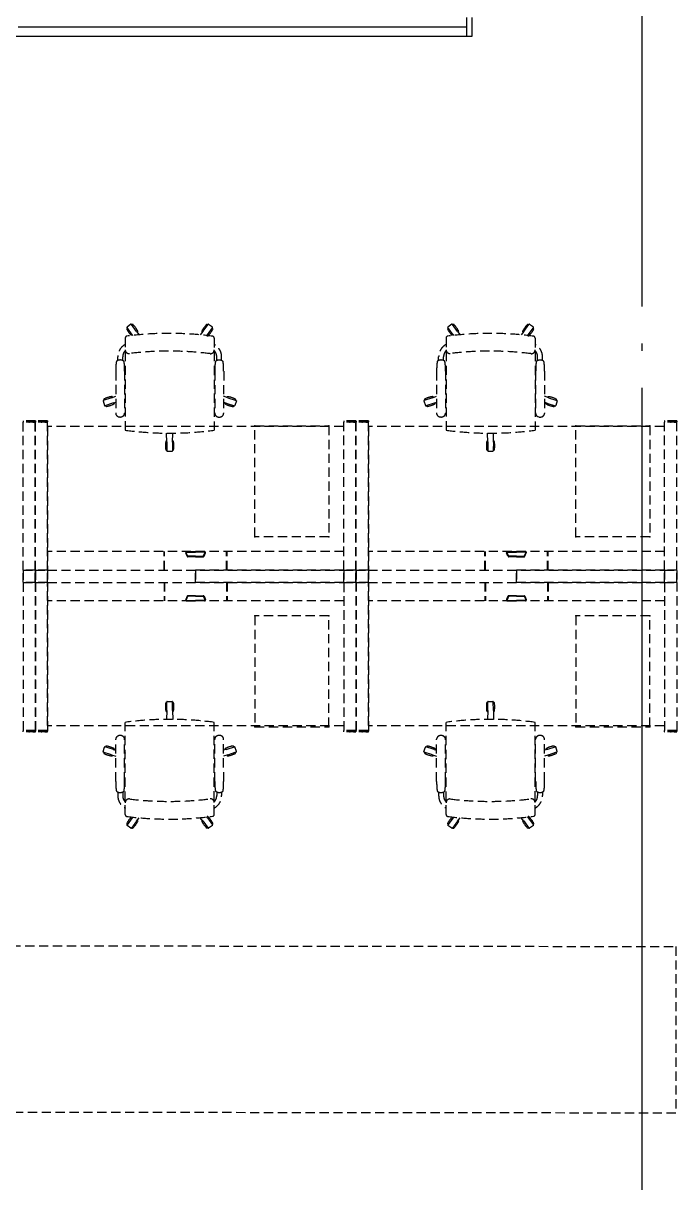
# Model space of a CAD drawing. Header units: millimetres. Extents: x -168200 to 672800, y -7409 to 118800.
# Drawn here: x 277359 to 280889, y 58607 to 64870 of the extents above; entities that cross this region are included whole.
import ezdxf

# ---------------------------------------------------------------- set-up
doc = ezdxf.new("R2010")
doc.units = ezdxf.units.MM
doc.header["$LTSCALE"] = 200
doc.linetypes.add('CEN-GAUN', pattern=[32.2, 30, -1, 0.2, -1])
doc.linetypes.add('HIDDEN', pattern=[0.375, 0.25, -0.125])
for name, color, linetype in [('1 BA', 9, 'Continuous'), ('1 CEN', 15, 'CEN-GAUN'), ('1 FUR', 8, 'HIDDEN')]:
    doc.layers.add(name, color=color, linetype=linetype)

msp = doc.modelspace()

# ---------------------------------------------------------------- linework, layer by layer
at = {"layer": '1 BA'}
for p, q in [((279755, 64800), (279755, 64900)), ((279785, 64800), (279785, 64900)), ((277331.9, 64850), (279755, 64850)), ((277301.9, 64800), (279785, 64800))]:
    msp.add_line(p, q, dxfattribs=at)
at = {"layer": '1 CEN'}
msp.add_line((280700, 95100), (280700, 32900), dxfattribs=at)
at = {"layer": '1 FUR'}
for p, q in [((277947.9, 63187.4), (277920, 63225.9)), ((277921.7, 63223.4), (277920.2, 63222.3)), ((277941.5, 63243.9), (277920.4, 63228.6)), ((277972.1, 63205), (277944.3, 63243.5)), ((277946, 63241), (277947.5, 63242.1)), ((277971.7, 63205.6), (277985.8, 63187.3)), ((277975.5, 63200.6), (277976.2, 63201.2)), ((278330.3, 63205.3), (278315.9, 63186.8)), ((278325.8, 63200.8), (278326.5, 63200.3)), ((278329.9, 63204.7), (278357.8, 63243.1)), ((278354.1, 63187), (278382.1, 63225.4)), ((278356, 63240.7), (278354.5, 63241.7)), ((278381.6, 63228.2), (278360.6, 63243.5)), ((278380.3, 63223), (278381.8, 63221.9)), ((279680.9, 63187.4), (279653, 63225.9)), ((279654.7, 63223.4), (279653.2, 63222.3)), ((279674.5, 63243.9), (279653.4, 63228.6)), ((279705.1, 63205), (279677.3, 63243.5)), ((279679, 63241), (279680.5, 63242.1)), ((279704.7, 63205.6), (279718.8, 63187.3)), ((279708.5, 63200.6), (279709.2, 63201.2)), ((280063.3, 63205.3), (280048.9, 63186.8)), ((280058.8, 63200.8), (280059.5, 63200.3)), ((280062.9, 63204.7), (280090.8, 63243.1)), ((280087.1, 63187), (280115.1, 63225.4)), ((280089, 63240.6), (280087.5, 63241.7)), ((280114.6, 63228.2), (280093.6, 63243.5)), ((280113.3, 63223), (280114.8, 63221.9)), ((277910.6, 63170.1), (277910.2, 62672)), ((277947.4, 63188), (277950.3, 63183.7)), ((278351, 63182.5), (278351.7, 63182)), ((278354.5, 63187.7), (278351.4, 63183.1)), ((278391, 63169.4), (278390.6, 62672)), ((279643.6, 63170.1), (279643.2, 62672)), ((279680.4, 63188), (279683.3, 63183.7)), ((280084, 63182.5), (280084.7, 63181.9)), ((280087.5, 63187.7), (280084.4, 63183.1)), ((280124, 63169.4), (280123.6, 62672)), ((277870.2, 63048.5), (277870.2, 63068)), ((277896.8, 63048.3), (277896.8, 63067.9)), ((278404.6, 63047.9), (278404.6, 63067.5)), ((278431.2, 63048.1), (278431.2, 63067.5)), ((279603.2, 63048.5), (279603.2, 63067.9)), ((279629.8, 63048.3), (279629.8, 63067.9)), ((280137.6, 63047.9), (280137.6, 63067.5)), ((280164.2, 63048.1), (280164.2, 63067.5)), ((277859.2, 62991.1), (277859, 62763.1)), ((277907.2, 62991.1), (277907, 62763.1)), ((278394.1, 62990.7), (278393.9, 62762.7)), ((278442.1, 62990.7), (278441.9, 62762.7)), ((279592.2, 62991.1), (279592, 62763.1)), ((279640.2, 62991.1), (279640, 62763.1)), ((280127.1, 62990.7), (280126.9, 62762.7)), ((280175.1, 62990.7), (280174.9, 62762.7)), ((277790.5, 62830.1), (277798.5, 62805.4)), ((277837, 62847.3), (277791.8, 62832.6)), ((277794.7, 62833.6), (277794.3, 62834.9)), ((277846.2, 62818.8), (277801.1, 62804.1)), ((277836.3, 62847), (277859.1, 62855.2)), ((277842.2, 62849.1), (277841.9, 62850)), ((277845.5, 62818.5), (277859.1, 62822.4)), ((277851.8, 62819.4), (277851.6, 62820.3)), ((278455.5, 62818), (278441.9, 62822)), ((278464.7, 62846.5), (278442, 62854.8)), ((278449.2, 62819), (278449.4, 62819.8)), ((278454.7, 62818.3), (278499.9, 62803.6)), ((278458.8, 62848.7), (278459.1, 62849.5)), ((278464, 62846.8), (278509.2, 62832.1)), ((278510.5, 62829.6), (278502.4, 62804.9)), ((278506.3, 62833), (278506.7, 62834.3)), ((279523.5, 62830.1), (279531.5, 62805.4)), ((279570, 62847.3), (279524.8, 62832.6)), ((279527.7, 62833.6), (279527.3, 62834.9)), ((279579.2, 62818.7), (279534.1, 62804.1)), ((279569.3, 62847), (279592.1, 62855.2)), ((279575.2, 62849.1), (279574.9, 62850)), ((279578.5, 62818.5), (279592.1, 62822.4)), ((279584.8, 62819.4), (279584.6, 62820.3)), ((280188.5, 62818), (280174.9, 62822)), ((280197.7, 62846.5), (280175, 62854.8)), ((280182.2, 62819), (280182.4, 62819.8)), ((280187.7, 62818.3), (280232.9, 62803.6)), ((280191.8, 62848.7), (280192.1, 62849.5)), ((280197, 62846.8), (280242.2, 62832.1)), ((280243.5, 62829.6), (280235.4, 62804.9)), ((280239.3, 62833), (280239.7, 62834.3)), ((277803.9, 62805), (277804.4, 62803.8)), ((278497, 62804.5), (278496.6, 62803.2)), ((279536.9, 62805), (279537.4, 62803.7)), ((280230, 62804.5), (280229.6, 62803.2)), ((277359.3, 62722.1), (277359.3, 62716.1)), ((277359.3, 62719.1), (277359.3, 62716.1)), ((277425.3, 62715.6), (277359.3, 62715.6)), ((277359.3, 61915.6), (277359.3, 62715.6)), ((277424.8, 62722.6), (277359.8, 62722.6)), ((277424.8, 62715.6), (277359.8, 62715.6)), ((277411.8, 62722.6), (277424.8, 62722.6)), ((277411.8, 62715.6), (277424.8, 62715.6)), ((277424.4, 62722.5), (277424.4, 62716.5)), ((277424.4, 62719.5), (277424.4, 62716.5)), ((277490.4, 62716), (277424.4, 62716)), ((277424.4, 61916), (277424.4, 62716)), ((277489.9, 62723), (277424.9, 62723)), ((277489.9, 62716), (277424.9, 62716)), ((277425.3, 62722.1), (277425.3, 62716.1)), ((277425.3, 62716.1), (277425.3, 62719.1)), ((277425.3, 61915.6), (277425.3, 62715.6)), ((277476.9, 62723), (277489.9, 62723)), ((277476.9, 62716), (277489.9, 62716)), ((277490.4, 62722.5), (277490.4, 62716.5)), ((277490.4, 62716.5), (277490.4, 62719.5)), ((277490.4, 61916), (277490.4, 62716)), ((277492.4, 62691), (277490.4, 62689)), ((277490.4, 62691), (277490.4, 62691)), ((279088.4, 62691), (277492.4, 62691)), ((278610.4, 62097), (278610.4, 62695)), ((278611.4, 62696), (279009.4, 62696)), ((279010.4, 62695), (279010.4, 62097)), ((279090.4, 62689), (279088.4, 62691)), ((279090.4, 62722.5), (279090.4, 62716.5)), ((279090.4, 62719.5), (279090.4, 62716.5)), ((279156.4, 62716), (279090.4, 62716)), ((279090.4, 61916), (279090.4, 62716)), ((279155.9, 62723), (279090.9, 62723)), ((279155.9, 62716), (279090.9, 62716)), ((279142.9, 62723), (279155.9, 62723)), ((279142.9, 62716), (279155.9, 62716)), ((279156.4, 62722.5), (279156.4, 62716.5)), ((279156.4, 62716.5), (279156.4, 62719.5)), ((279156.4, 61916), (279156.4, 62716)), ((279157.4, 62722.5), (279157.4, 62716.5)), ((279157.4, 62719.5), (279157.4, 62716.5)), ((279223.4, 62716), (279157.4, 62716)), ((279157.4, 61916), (279157.4, 62716)), ((279222.9, 62723), (279157.9, 62723)), ((279222.9, 62716), (279157.9, 62716)), ((279209.9, 62723), (279222.9, 62723)), ((279209.9, 62716), (279222.9, 62716)), ((279223.4, 62722.5), (279223.4, 62716.5)), ((279223.4, 62716.5), (279223.4, 62719.5)), ((279223.4, 61916), (279223.4, 62716)), ((279225.4, 62691), (279223.4, 62689)), ((279223.4, 62691), (279223.4, 62691)), ((280821.4, 62691), (279225.4, 62691)), ((280343.4, 62097), (280343.4, 62695)), ((280344.4, 62696), (280742.4, 62696)), ((280743.4, 62695), (280743.4, 62097)), ((280823.4, 62689), (280821.4, 62691)), ((280823.4, 62722.5), (280823.4, 62716.5)), ((280823.4, 62719.5), (280823.4, 62716.5)), ((280889.4, 62716), (280823.4, 62716)), ((280823.4, 61916), (280823.4, 62716)), ((280888.9, 62723), (280823.9, 62723)), ((280888.9, 62716), (280823.9, 62716)), ((280875.9, 62723), (280888.9, 62723)), ((280875.9, 62716), (280888.9, 62716)), ((280889.4, 62722.5), (280889.4, 62716.5)), ((280889.4, 62716.5), (280889.4, 62719.5)), ((280889.4, 61916), (280889.4, 62716)), ((277490.4, 62689), (277490.4, 61918)), ((278135.5, 62607.5), (278134, 62656)), ((278165.5, 62607.4), (278167, 62656)), ((279090.4, 61918), (279090.4, 62689)), ((279223.4, 62689), (279223.4, 61918)), ((279868.5, 62607.5), (279867, 62656)), ((279898.5, 62607.4), (279900, 62656)), ((280823.4, 61918), (280823.4, 62689)), ((278135.3, 62613.7), (278134.4, 62613.7)), ((278135.5, 62608.2), (278135.4, 62560.7)), ((278165.5, 62608.2), (278165.4, 62560.7)), ((278166.5, 62613.7), (278165.7, 62613.7)), ((279868.3, 62613.7), (279867.4, 62613.7)), ((279868.5, 62608.2), (279868.4, 62560.7)), ((279898.5, 62608.2), (279898.4, 62560.7)), ((279899.5, 62613.7), (279898.7, 62613.7)), ((278135.4, 62563.7), (278133.6, 62563.7)), ((278137.4, 62558.7), (278163.4, 62558.7)), ((278165.4, 62563.7), (278167.3, 62563.7)), ((279868.4, 62563.7), (279866.6, 62563.7)), ((279870.4, 62558.7), (279896.4, 62558.7)), ((279898.4, 62563.7), (279900.3, 62563.7)), ((279009.4, 62096), (278611.4, 62096)), ((280742.4, 62096), (280344.4, 62096)), ((279090.4, 62016), (277490.4, 62016)), ((278119.8, 61916), (278119.8, 62016)), ((278122.8, 61916), (278122.8, 62016)), ((278244.6, 61991.4), (278237.2, 62009.1)), ((278247.4, 61992.6), (278240, 62010.3)), ((278241.8, 62016), (278290.4, 62016)), ((278241.8, 62013), (278290.4, 62013)), ((278338.9, 62016), (278290.4, 62016)), ((278338.9, 62013), (278290.4, 62013)), ((278333.4, 61992.6), (278340.8, 62010.3)), ((278336.1, 61991.4), (278343.5, 62009.1)), ((278458, 61916), (278458, 62016)), ((278461, 61916), (278461, 62016)), ((280823.4, 62016), (279223.4, 62016)), ((279852.8, 61916), (279852.8, 62016)), ((279855.8, 61916), (279855.8, 62016)), ((279977.6, 61991.4), (279970.2, 62009.1)), ((279980.4, 61992.6), (279973, 62010.3)), ((279974.8, 62016), (280023.4, 62016)), ((279974.8, 62013), (280023.4, 62013)), ((280071.9, 62016), (280023.4, 62016)), ((280071.9, 62013), (280023.4, 62013)), ((280066.4, 61992.6), (280073.8, 62010.3)), ((280069.1, 61991.4), (280076.5, 62009.1)), ((280191, 61916), (280191, 62016)), ((280194, 61916), (280194, 62016)), ((278290.4, 61991.4), (278249.3, 61991.4)), ((278290.4, 61988.4), (278249.3, 61988.4)), ((278290.4, 61991.4), (278331.5, 61991.4)), ((278290.4, 61988.4), (278331.5, 61988.4)), ((280023.4, 61991.4), (279982.3, 61991.4)), ((280023.4, 61988.4), (279982.3, 61988.4)), ((280023.4, 61991.4), (280064.5, 61991.4)), ((280023.4, 61988.4), (280064.5, 61988.4)), ((277425.3, 61915.6), (277359.3, 61915.6)), ((277359.3, 61914.6), (277359.3, 61850.6)), ((277359.3, 61850.6), (277359.3, 61914.6)), ((277424.3, 61915.6), (277360.3, 61915.6)), ((277360.3, 61915.6), (277424.3, 61915.6)), ((277490.4, 61916), (277424.4, 61916)), ((277424.4, 61915), (277424.4, 61851)), ((277424.4, 61851), (277424.4, 61915)), ((277425.3, 61850.6), (277425.3, 61914.6)), ((277425.3, 61914.6), (277425.3, 61850.6)), ((277489.4, 61916), (277425.4, 61916)), ((277425.4, 61916), (277489.4, 61916)), ((277490.4, 61918), (277492.4, 61916)), ((277490.4, 61916), (279088.4, 61916)), ((277490.4, 61916), (278290.4, 61916)), ((277490.4, 61850), (277490.4, 61916)), ((277490.4, 61916), (278290.4, 61916)), ((277490.4, 61916), (277490.4, 61850)), ((277490.4, 61851), (277490.4, 61915)), ((277490.4, 61915), (277490.4, 61851)), ((278290.4, 61850), (278290.4, 61916)), ((279090.4, 61916), (278290.4, 61916)), ((278290.4, 61916), (278290.4, 61850)), ((278290.4, 61916), (278290.4, 61850)), ((278290.4, 61850), (278290.4, 61916)), ((279090.4, 61916), (278290.4, 61916)), ((279088.4, 61916), (279090.4, 61918)), ((279156.4, 61916), (279090.4, 61916)), ((279090.4, 61916), (279090.4, 61850)), ((279090.4, 61850), (279090.4, 61916)), ((279090.4, 61915), (279090.4, 61851)), ((279090.4, 61851), (279090.4, 61915)), ((279155.4, 61916), (279091.4, 61916)), ((279091.4, 61916), (279155.4, 61916)), ((279156.4, 61851), (279156.4, 61915)), ((279156.4, 61915), (279156.4, 61851)), ((279223.4, 61916), (279157.4, 61916)), ((279157.4, 61915), (279157.4, 61851)), ((279157.4, 61851), (279157.4, 61915)), ((279222.4, 61916), (279158.4, 61916)), ((279158.4, 61916), (279222.4, 61916)), ((279223.4, 61918), (279225.4, 61916)), ((279223.4, 61916), (280821.4, 61916)), ((279223.4, 61916), (280023.4, 61916)), ((279223.4, 61850), (279223.4, 61916)), ((279223.4, 61916), (280023.4, 61916)), ((279223.4, 61916), (279223.4, 61850)), ((279223.4, 61851), (279223.4, 61915)), ((279223.4, 61915), (279223.4, 61851)), ((280023.4, 61850), (280023.4, 61916)), ((280823.4, 61916), (280023.4, 61916)), ((280023.4, 61916), (280023.4, 61850)), ((280023.4, 61916), (280023.4, 61850)), ((280023.4, 61850), (280023.4, 61916)), ((280823.4, 61916), (280023.4, 61916)), ((280821.4, 61916), (280823.4, 61918)), ((280889.4, 61916), (280823.4, 61916)), ((280823.4, 61916), (280823.4, 61850)), ((280823.4, 61850), (280823.4, 61916)), ((280823.4, 61915), (280823.4, 61851)), ((280823.4, 61851), (280823.4, 61915)), ((280888.4, 61916), (280824.4, 61916)), ((280824.4, 61916), (280888.4, 61916)), ((280889.4, 61851), (280889.4, 61915)), ((280889.4, 61915), (280889.4, 61851)), ((277359.3, 61849.6), (277359.3, 61049.6)), ((277425.3, 61849.6), (277359.3, 61849.6)), ((277360.3, 61849.6), (277424.3, 61849.6)), ((277424.3, 61849.6), (277360.3, 61849.6)), ((277424.4, 61850), (277424.4, 61050)), ((277490.4, 61850), (277424.4, 61850)), ((277425.3, 61849.6), (277425.3, 61049.6)), ((277425.4, 61850), (277489.4, 61850)), ((277489.4, 61850), (277425.4, 61850)), ((277490.4, 61850), (278290.4, 61850)), ((277490.4, 61848), (277492.4, 61850)), ((277490.4, 61850), (279088.4, 61850)), ((277490.4, 61850), (278290.4, 61850)), ((277490.4, 61850), (277490.4, 61050)), ((277490.4, 61077), (277490.4, 61848)), ((278119.8, 61850), (278119.8, 61750)), ((278122.8, 61850), (278122.8, 61750)), ((279090.4, 61850), (278290.4, 61850)), ((279090.4, 61850), (278290.4, 61850)), ((278458, 61850), (278458, 61750)), ((278461, 61850), (278461, 61750)), ((279088.4, 61850), (279090.4, 61848)), ((279090.4, 61850), (279090.4, 61050)), ((279156.4, 61850), (279090.4, 61850)), ((279090.4, 61848), (279090.4, 61077)), ((279091.4, 61850), (279155.4, 61850)), ((279155.4, 61850), (279091.4, 61850)), ((279156.4, 61850), (279156.4, 61050)), ((279157.4, 61850), (279157.4, 61050)), ((279223.4, 61850), (279157.4, 61850)), ((279158.4, 61850), (279222.4, 61850)), ((279222.4, 61850), (279158.4, 61850)), ((279223.4, 61850), (280023.4, 61850)), ((279223.4, 61848), (279225.4, 61850)), ((279223.4, 61850), (280821.4, 61850)), ((279223.4, 61850), (280023.4, 61850)), ((279223.4, 61850), (279223.4, 61050)), ((279223.4, 61077), (279223.4, 61848)), ((279852.8, 61850), (279852.8, 61750)), ((279855.8, 61850), (279855.8, 61750)), ((280823.4, 61850), (280023.4, 61850)), ((280823.4, 61850), (280023.4, 61850)), ((280191, 61850), (280191, 61750)), ((280194, 61850), (280194, 61750)), ((280821.4, 61850), (280823.4, 61848)), ((280823.4, 61850), (280823.4, 61050)), ((280889.4, 61850), (280823.4, 61850)), ((280823.4, 61848), (280823.4, 61077)), ((280824.4, 61850), (280888.4, 61850)), ((280888.4, 61850), (280824.4, 61850)), ((280889.4, 61850), (280889.4, 61050)), ((279090.4, 61750), (277490.4, 61750)), ((278244.6, 61774.7), (278237.2, 61757)), ((278247.4, 61773.5), (278240, 61755.8)), ((278241.8, 61753), (278290.4, 61753)), ((278241.8, 61750), (278290.4, 61750)), ((278290.4, 61777.7), (278249.3, 61777.7)), ((278290.4, 61774.7), (278249.3, 61774.7)), ((278290.4, 61777.7), (278331.5, 61777.7)), ((278290.4, 61774.7), (278331.5, 61774.7)), ((278338.9, 61753), (278290.4, 61753)), ((278338.9, 61750), (278290.4, 61750)), ((278333.4, 61773.5), (278340.8, 61755.8)), ((278336.1, 61774.7), (278343.5, 61757)), ((280823.4, 61750), (279223.4, 61750)), ((279977.6, 61774.7), (279970.2, 61757)), ((279980.4, 61773.5), (279973, 61755.8)), ((279974.8, 61753), (280023.4, 61753)), ((279974.8, 61750), (280023.4, 61750)), ((280023.4, 61777.7), (279982.3, 61777.7)), ((280023.4, 61774.7), (279982.3, 61774.7)), ((280023.4, 61777.7), (280064.5, 61777.7)), ((280023.4, 61774.7), (280064.5, 61774.7)), ((280071.9, 61753), (280023.4, 61753)), ((280071.9, 61750), (280023.4, 61750)), ((280066.4, 61773.5), (280073.8, 61755.8)), ((280069.1, 61774.7), (280076.5, 61757)), ((278610.4, 61669), (278610.4, 61071)), ((279009.4, 61670), (278611.4, 61670)), ((279010.4, 61071), (279010.4, 61669)), ((280343.4, 61669), (280343.4, 61071)), ((280742.4, 61670), (280344.4, 61670)), ((280743.4, 61071), (280743.4, 61669)), ((278135.4, 61202.4), (278133.6, 61202.4)), ((278135.5, 61157.9), (278135.4, 61205.4)), ((278137.4, 61207.4), (278163.4, 61207.4)), ((278165.5, 61157.9), (278165.4, 61205.4)), ((278165.4, 61202.4), (278167.3, 61202.4)), ((279868.4, 61202.4), (279866.6, 61202.4)), ((279868.5, 61157.9), (279868.4, 61205.4)), ((279870.4, 61207.4), (279896.4, 61207.4)), ((279898.5, 61157.9), (279898.4, 61205.4)), ((279898.4, 61202.4), (279900.3, 61202.4)), ((278135.5, 61158.6), (278134, 61110.1)), ((278135.3, 61152.4), (278134.4, 61152.4)), ((278165.5, 61158.7), (278167, 61110.1)), ((278166.5, 61152.4), (278165.7, 61152.4)), ((279868.5, 61158.6), (279867, 61110.1)), ((279868.3, 61152.4), (279867.4, 61152.4)), ((279898.5, 61158.6), (279900, 61110.1)), ((279899.5, 61152.4), (279898.7, 61152.4)), ((277492.4, 61075), (277490.4, 61077)), ((277490.4, 61075), (277490.4, 61075)), ((279088.4, 61075), (277492.4, 61075)), ((277910.6, 60596), (277910.2, 61094.1)), ((278391, 60596.7), (278390.6, 61094.1)), ((278611.4, 61070), (279009.4, 61070)), ((279090.4, 61077), (279088.4, 61075)), ((279225.4, 61075), (279223.4, 61077)), ((279223.4, 61075), (279223.4, 61075)), ((280821.4, 61075), (279225.4, 61075)), ((279643.6, 60596), (279643.2, 61094.1)), ((280124, 60596.7), (280123.6, 61094.1)), ((280344.4, 61070), (280742.4, 61070)), ((280823.4, 61077), (280821.4, 61075)), ((277425.3, 61049.6), (277359.3, 61049.6)), ((277359.3, 61046.1), (277359.3, 61049.1)), ((277359.3, 61043.1), (277359.3, 61049.1)), ((277424.8, 61049.6), (277359.8, 61049.6)), ((277424.8, 61042.6), (277359.8, 61042.6)), ((277411.8, 61049.6), (277424.8, 61049.6)), ((277411.8, 61042.6), (277424.8, 61042.6)), ((277490.4, 61050), (277424.4, 61050)), ((277424.4, 61046.5), (277424.4, 61049.5)), ((277424.4, 61043.5), (277424.4, 61049.5)), ((277489.9, 61050), (277424.9, 61050)), ((277489.9, 61043), (277424.9, 61043)), ((277425.3, 61049.1), (277425.3, 61046.1)), ((277425.3, 61043.1), (277425.3, 61049.1)), ((277476.9, 61050), (277489.9, 61050)), ((277476.9, 61043), (277489.9, 61043)), ((277490.4, 61049.5), (277490.4, 61046.5)), ((277490.4, 61043.5), (277490.4, 61049.5)), ((277859.2, 60775), (277859, 61003)), ((277907.2, 60775), (277907, 61003)), ((278394.1, 60775.4), (278393.9, 61003.4)), ((278442.1, 60775.4), (278441.9, 61003.4)), ((279156.4, 61050), (279090.4, 61050)), ((279090.4, 61046.5), (279090.4, 61049.5)), ((279090.4, 61043.5), (279090.4, 61049.5)), ((279155.9, 61050), (279090.9, 61050)), ((279155.9, 61043), (279090.9, 61043)), ((279142.9, 61050), (279155.9, 61050)), ((279142.9, 61043), (279155.9, 61043)), ((279156.4, 61049.5), (279156.4, 61046.5)), ((279156.4, 61043.5), (279156.4, 61049.5)), ((279223.4, 61050), (279157.4, 61050)), ((279157.4, 61046.5), (279157.4, 61049.5)), ((279157.4, 61043.5), (279157.4, 61049.5)), ((279222.9, 61050), (279157.9, 61050)), ((279222.9, 61043), (279157.9, 61043)), ((279209.9, 61050), (279222.9, 61050)), ((279209.9, 61043), (279222.9, 61043)), ((279223.4, 61049.5), (279223.4, 61046.5)), ((279223.4, 61043.5), (279223.4, 61049.5)), ((279592.2, 60775), (279592, 61003)), ((279640.2, 60775), (279640, 61003)), ((280127.1, 60775.4), (280126.9, 61003.4)), ((280175.1, 60775.4), (280174.9, 61003.4)), ((280889.4, 61050), (280823.4, 61050)), ((280823.4, 61046.5), (280823.4, 61049.5)), ((280823.4, 61043.5), (280823.4, 61049.5)), ((280888.9, 61050), (280823.9, 61050)), ((280888.9, 61043), (280823.9, 61043)), ((280875.9, 61050), (280888.9, 61050)), ((280875.9, 61043), (280888.9, 61043)), ((280889.4, 61049.5), (280889.4, 61046.5)), ((280889.4, 61043.5), (280889.4, 61049.5)), ((277790.5, 60936), (277798.5, 60960.7)), ((277846.2, 60947.3), (277801.1, 60962)), ((277803.9, 60961.1), (277804.4, 60962.3)), ((277845.5, 60947.6), (277859.1, 60943.7)), ((277851.8, 60946.6), (277851.6, 60945.8)), ((278455.5, 60948.1), (278441.9, 60944.1)), ((278449.2, 60947.1), (278449.4, 60946.3)), ((278454.7, 60947.8), (278499.9, 60962.5)), ((278497, 60961.6), (278496.6, 60962.9)), ((278510.5, 60936.5), (278502.4, 60961.2)), ((279523.5, 60936), (279531.5, 60960.7)), ((279579.2, 60947.3), (279534.1, 60962)), ((279536.9, 60961.1), (279537.4, 60962.3)), ((279578.5, 60947.6), (279592.1, 60943.7)), ((279584.8, 60946.6), (279584.6, 60945.8)), ((280188.5, 60948), (280174.9, 60944.1)), ((280182.2, 60947.1), (280182.4, 60946.3)), ((280187.7, 60947.8), (280232.9, 60962.5)), ((280230, 60961.6), (280229.6, 60962.9)), ((280243.5, 60936.5), (280235.4, 60961.2)), ((277837, 60918.8), (277791.8, 60933.4)), ((277794.7, 60932.5), (277794.3, 60931.2)), ((277836.3, 60919.1), (277859.1, 60910.9)), ((277842.2, 60916.9), (277841.9, 60916.1)), ((278464.7, 60919.5), (278442, 60911.3)), ((278458.8, 60917.4), (278459.1, 60916.6)), ((278464, 60919.3), (278509.2, 60934)), ((278506.3, 60933.1), (278506.7, 60931.8)), ((279570, 60918.8), (279524.8, 60933.4)), ((279527.7, 60932.5), (279527.3, 60931.2)), ((279569.3, 60919.1), (279592.1, 60910.9)), ((279575.2, 60916.9), (279574.9, 60916.1)), ((280197.7, 60919.5), (280175, 60911.3)), ((280191.8, 60917.4), (280192.1, 60916.6)), ((280197, 60919.3), (280242.2, 60934)), ((280239.3, 60933.1), (280239.7, 60931.8)), ((277870.2, 60717.6), (277870.2, 60698.1)), ((277896.8, 60717.8), (277896.8, 60698.2)), ((278404.6, 60718.2), (278404.6, 60698.6)), ((278431.2, 60718), (278431.2, 60698.6)), ((279603.2, 60717.6), (279603.2, 60698.1)), ((279629.8, 60717.8), (279629.8, 60698.2)), ((280137.6, 60718.2), (280137.6, 60698.5)), ((280164.2, 60718), (280164.2, 60698.6)), ((277947.9, 60578.7), (277920, 60540.2)), ((277972.1, 60561.1), (277944.3, 60522.6)), ((277947.4, 60578.1), (277950.3, 60582.4)), ((277971.7, 60560.5), (277985.8, 60578.8)), ((277975.5, 60565.4), (277976.2, 60564.9)), ((278330.3, 60560.8), (278315.9, 60579.3)), ((278325.8, 60565.3), (278326.5, 60565.8)), ((278329.9, 60561.4), (278357.8, 60523)), ((278351, 60583.6), (278351.7, 60584.1)), ((278354.5, 60578.4), (278351.4, 60583)), ((278354.1, 60579.1), (278382.1, 60540.7)), ((279680.9, 60578.7), (279653, 60540.2)), ((279705.1, 60561.1), (279677.3, 60522.6)), ((279680.4, 60578.1), (279683.3, 60582.3)), ((279704.7, 60560.5), (279718.8, 60578.8)), ((279708.5, 60565.4), (279709.2, 60564.9)), ((280063.3, 60560.8), (280048.9, 60579.3)), ((280058.8, 60565.2), (280059.5, 60565.7)), ((280062.9, 60561.4), (280090.8, 60523)), ((280084, 60583.6), (280084.7, 60584.1)), ((280087.5, 60578.4), (280084.4, 60583)), ((280087.1, 60579.1), (280115.1, 60540.6)), ((277921.7, 60542.7), (277920.2, 60543.8)), ((277941.5, 60522.2), (277920.4, 60537.4)), ((277946, 60525.1), (277947.5, 60524)), ((278356, 60525.4), (278354.5, 60524.4)), ((278381.6, 60537.9), (278360.6, 60522.6)), ((278380.3, 60543.1), (278381.8, 60544.2)), ((279654.7, 60542.7), (279653.2, 60543.8)), ((279674.5, 60522.2), (279653.4, 60537.4)), ((279679, 60525.1), (279680.5, 60524)), ((280089, 60525.4), (280087.5, 60524.3)), ((280114.6, 60537.9), (280093.6, 60522.6)), ((280113.3, 60543.1), (280114.8, 60544.2))]:
    msp.add_line(p, q, dxfattribs=at)
msp.add_lwpolyline([(272419.9, 59892.4), (280884.4, 59883.7), (280884.4, 58983.7), (272419.9, 58992.4)], close=True, dxfattribs=at)
for centre, radius, start, end in [((277923.6, 63218.6), 5, 125.95632, 208.45331), ((278051.1, 63287.7), 150, 208.45331, 224.24561), ((278148, 61394.6), 1800, 82.52334, 97.3015), ((277921.6, 63227), 2, 125.95632, 215.95632), ((277942.6, 63242.3), 2, 35.95632, 125.95632), ((277950.1, 63237.8), 5, 43.45933, 125.95632), ((277844.8, 63138), 150, 27.60261, 43.45933), ((277973.3, 63205.2), 5, 305.95632, 27.60261), ((278328.7, 63204.9), 5, 152.31003, 233.95632), ((278457.1, 63137.5), 150, 136.45331, 152.31003), ((278352, 63237.4), 5, 53.95632, 136.45331), ((278359.4, 63241.9), 2, 53.95632, 143.95632), ((278251.1, 63287.4), 150, 315.60261, 331.45933), ((278378.5, 63218.2), 5, 331.45933, 53.95632), ((278380.5, 63226.6), 2, 323.95632, 53.95632), ((279656.6, 63218.6), 5, 125.95632, 208.45331), ((279784.1, 63287.6), 150, 208.45331, 224.24561), ((279881, 61394.6), 1800, 82.52334, 97.3015), ((279654.6, 63227), 2, 125.95632, 215.95632), ((279675.6, 63242.3), 2, 35.95632, 125.95632), ((279683.1, 63237.8), 5, 43.45933, 125.95632), ((279577.8, 63138), 150, 27.60261, 43.45933), ((279706.3, 63205.2), 5, 305.95632, 27.60261), ((280061.7, 63204.9), 5, 152.31003, 233.95632), ((280190.1, 63137.5), 150, 136.45331, 152.31003), ((280085, 63237.4), 5, 53.95632, 136.45331), ((280092.4, 63241.9), 2, 53.95632, 143.95632), ((279984.1, 63287.4), 150, 315.60261, 331.45933), ((280111.5, 63218.2), 5, 331.45933, 53.95632), ((280113.5, 63226.6), 2, 323.95632, 53.95632), ((277946.5, 63067.9), 76.3, 118.10961, 179.95632), ((277920.6, 63170.1), 10, 97.3015, 179.95632), ((278354.7, 63186), 5, 233.95632, 315.60261), ((278381, 63169.4), 10, 359.95632, 82.52334), ((278354.9, 63067.6), 76.3, 359.95632, 61.80303), ((279679.5, 63067.9), 76.3, 118.10961, 179.95632), ((279653.6, 63170.1), 10, 97.3015, 179.95632), ((280087.7, 63186), 5, 233.95632, 315.60261), ((280114, 63169.4), 10, 359.95632, 82.52334), ((280087.9, 63067.6), 76.3, 359.95632, 61.80303), ((277946.5, 63067.9), 49.7, 136.37212, 179.95632), ((277930.5, 63105.8), 20, 179.95632, 276.86255), ((278148, 61298.8), 1800, 82.96382, 96.86255), ((278370.9, 63105.1), 20, 262.96382, 359.95632), ((278354.9, 63067.6), 49.7, 359.95632, 43.54052), ((279679.5, 63067.9), 49.7, 136.37212, 179.95632), ((279663.5, 63105.8), 20, 179.95632, 276.86255), ((279881, 61298.8), 1800, 82.96382, 96.86255), ((280103.9, 63105.1), 20, 262.96382, 359.95632), ((280087.9, 63067.6), 49.7, 359.95632, 43.54052), ((278445.6, 62990.7), 586.4, 177.76617, 179.95632), ((278155, 63002), 295.6, 174.68122, 177.76617), ((277978.8, 63018.4), 118.6, 167.39042, 174.68122), ((277864.2, 63044.1), 1.23, 160.77078, 167.39042), ((277883.2, 63017.3), 33.8, 53.3451, 126.56754), ((277902.2, 63044), 1.23, 12.52221, 19.14186), ((277787.6, 63018.6), 118.6, 5.23142, 12.52221), ((277611.4, 63002.4), 295.6, 2.14646, 5.23142), ((277320.7, 62991.5), 586.4, 359.95632, 2.14646), ((278980.5, 62990.3), 586.4, 177.76617, 179.95632), ((278689.9, 63001.6), 295.6, 174.68122, 177.76617), ((278513.7, 63018), 118.6, 167.39042, 174.68122), ((278399.1, 63043.6), 1.23, 160.77078, 167.39042), ((278418.1, 63016.9), 33.8, 53.3451, 126.56754), ((278437.1, 63043.6), 1.23, 12.52221, 19.14186), ((278322.5, 63018.2), 118.6, 5.23142, 12.52221), ((278146.3, 63002), 295.6, 2.14646, 5.23142), ((277855.6, 62991.1), 586.4, 359.95632, 2.14646), ((280178.6, 62990.7), 586.4, 177.76617, 179.95632), ((279888, 63002), 295.6, 174.68122, 177.76617), ((279711.8, 63018.4), 118.6, 167.39042, 174.68122), ((279597.2, 63044), 1.23, 160.77078, 167.39042), ((279616.2, 63017.3), 33.8, 53.3451, 126.56754), ((279635.2, 63044), 1.23, 12.52221, 19.14186), ((279520.6, 63018.6), 118.6, 5.23142, 12.52221), ((279344.4, 63002.4), 295.6, 2.14646, 5.23142), ((279053.7, 62991.5), 586.4, 359.95632, 2.14646), ((280713.5, 62990.3), 586.4, 177.76617, 179.95632), ((280422.9, 63001.6), 295.6, 174.68122, 177.76617), ((280246.7, 63018), 118.6, 167.39042, 174.68122), ((280132.1, 63043.6), 1.23, 160.77078, 167.39042), ((280151.1, 63016.9), 33.8, 53.3451, 126.56754), ((280170.1, 63043.6), 1.23, 12.52221, 19.14186), ((280055.5, 63018.2), 118.6, 5.23142, 12.52221), ((279879.3, 63002), 295.6, 2.14646, 5.23142), ((279588.6, 62991.1), 586.4, 359.95632, 2.14646), ((277792.4, 62830.7), 2, 107.42943, 197.42943), ((277799, 62836.4), 5, 115.45933, 197.95632), ((277861.4, 62705.5), 150, 99.60261, 115.45933), ((277837.2, 62848.5), 5, 17.95632, 99.60261), ((277847.1, 62817.9), 5, 296.31003, 17.95632), ((277936.8, 62779.8), 89.8, 107.16942, 109.34713), ((277924.4, 62804), 36.8, 112.58968, 118.18294), ((278364.1, 62779.5), 89.8, 70.5655, 72.74321), ((278376.5, 62803.7), 36.8, 61.7297, 67.32295), ((278453.9, 62817.4), 5, 161.95632, 243.60261), ((278463.9, 62848), 5, 80.31003, 161.95632), ((278439.5, 62705), 150, 64.45331, 80.31003), ((278502, 62835.9), 5, 341.95632, 64.45331), ((278508.6, 62830.2), 2, 342.4832, 72.4832), ((279525.4, 62830.7), 2, 107.42943, 197.42943), ((279532, 62836.4), 5, 115.45933, 197.95632), ((279594.4, 62705.5), 150, 99.60261, 115.45933), ((279570.2, 62848.5), 5, 17.95632, 99.60261), ((279580.1, 62817.9), 5, 296.31003, 17.95632), ((279669.8, 62779.8), 89.8, 107.16942, 109.34713), ((279657.4, 62804), 36.8, 112.58968, 118.18294), ((280097.1, 62779.4), 89.8, 70.5655, 72.74321), ((280109.5, 62803.7), 36.8, 61.7297, 67.32295), ((280186.9, 62817.4), 5, 161.95632, 243.60261), ((280196.9, 62848), 5, 80.31003, 161.95632), ((280172.5, 62705), 150, 64.45331, 80.31003), ((280235, 62835.9), 5, 341.95632, 64.45331), ((280241.6, 62830.2), 2, 342.4832, 72.4832), ((277800.4, 62806), 2, 197.95632, 287.95632), ((277809.1, 62805.3), 5, 197.95632, 280.45331), ((277782.8, 62947.9), 150, 280.45331, 296.31003), ((277875.8, 62763.1), 16.8, 179.95632, 206.38628), ((277879.3, 62764.8), 20.7, 206.38628, 230.15075), ((277886.7, 62764.8), 20.7, 309.76189, 333.52636), ((277890.2, 62763.1), 16.8, 333.52636, 359.95632), ((278410.7, 62762.7), 16.8, 179.95632, 206.38628), ((278414.2, 62764.4), 20.7, 206.38628, 230.15075), ((278421.6, 62764.4), 20.7, 309.76189, 333.52636), ((278425.1, 62762.7), 16.8, 333.52636, 359.95632), ((278518.4, 62947.3), 150, 243.60261, 259.45933), ((278491.9, 62804.8), 5, 259.45933, 341.95632), ((278500.5, 62805.5), 2, 251.95632, 341.95632), ((279533.4, 62806), 2, 197.95632, 287.95632), ((279542.1, 62805.3), 5, 197.95632, 280.45331), ((279515.8, 62947.9), 150, 280.45331, 296.31003), ((279608.8, 62763.1), 16.8, 179.95632, 206.38628), ((279612.3, 62764.8), 20.7, 206.38628, 230.15075), ((279619.7, 62764.8), 20.7, 309.76189, 333.52636), ((279623.2, 62763.1), 16.8, 333.52636, 359.95632), ((280143.7, 62762.7), 16.8, 179.95632, 206.38628), ((280147.2, 62764.4), 20.7, 206.38628, 230.15075), ((280154.6, 62764.4), 20.7, 309.76189, 333.52636), ((280158.1, 62762.7), 16.8, 333.52636, 359.95632), ((280251.4, 62947.3), 150, 243.60261, 259.45933), ((280224.9, 62804.8), 5, 259.45933, 341.95632), ((280233.5, 62805.5), 2, 251.95632, 341.95632), ((277359.8, 62722.1), 0.5, 89.99992, 179.99992), ((277359.8, 62716.1), 0.5, 179.99992, 269.99992), ((277424.9, 62722.5), 0.5, 89.99992, 179.99992), ((277424.9, 62716.5), 0.5, 179.99992, 269.99992), ((277424.8, 62722.1), 0.5, 359.99992, 89.99992), ((277424.8, 62722.1), 0.5, 359.99992, 89.99992), ((277424.8, 62716.1), 0.5, 269.99992, 359.99992), ((277424.8, 62716.1), 0.5, 269.99992, 359.99992), ((277489.9, 62722.5), 0.5, 359.99992, 89.99992), ((277489.9, 62722.5), 0.5, 359.99992, 89.99992), ((277489.9, 62716.5), 0.5, 269.99992, 359.99992), ((277489.9, 62716.5), 0.5, 269.99992, 359.99992), ((277881.5, 62767.6), 24.2, 230.15075, 250.91277), ((277883, 62771.8), 28.7, 250.91277, 269.95632), ((277883, 62771.8), 28.7, 269.95632, 288.99986), ((277884.5, 62767.6), 24.2, 288.99986, 309.76189), ((278416.4, 62767.2), 24.2, 230.15075, 250.91277), ((278417.9, 62771.4), 28.7, 250.91277, 269.95632), ((278417.9, 62771.4), 28.7, 269.95632, 288.99986), ((278419.4, 62767.2), 24.2, 288.99986, 309.76189), ((278611.4, 62695), 1, 90, 180), ((279009.4, 62695), 1, 0, 90), ((279090.9, 62722.5), 0.5, 89.99992, 179.99992), ((279090.9, 62716.5), 0.5, 179.99992, 269.99992), ((279155.9, 62722.5), 0.5, 359.99992, 89.99992), ((279155.9, 62722.5), 0.5, 359.99992, 89.99992), ((279155.9, 62716.5), 0.5, 269.99992, 359.99992), ((279155.9, 62716.5), 0.5, 269.99992, 359.99992), ((279157.9, 62722.5), 0.5, 89.99992, 179.99992), ((279157.9, 62716.5), 0.5, 179.99992, 269.99992), ((279222.9, 62722.5), 0.5, 359.99992, 89.99992), ((279222.9, 62722.5), 0.5, 359.99992, 89.99992), ((279222.9, 62716.5), 0.5, 269.99992, 359.99992), ((279222.9, 62716.5), 0.5, 269.99992, 359.99992), ((279614.5, 62767.6), 24.2, 230.15075, 250.91277), ((279616, 62771.8), 28.7, 250.91277, 269.95632), ((279616, 62771.8), 28.7, 269.95632, 288.99986), ((279617.5, 62767.6), 24.2, 288.99986, 309.76189), ((280149.4, 62767.2), 24.2, 230.15075, 250.91277), ((280150.9, 62771.4), 28.7, 250.91277, 269.95632), ((280150.9, 62771.4), 28.7, 269.95632, 288.99986), ((280152.4, 62767.2), 24.2, 288.99986, 309.76189), ((280344.4, 62695), 1, 90, 180), ((280742.4, 62695), 1, 0, 90), ((280823.9, 62722.5), 0.5, 89.99992, 179.99992), ((280823.9, 62716.5), 0.5, 179.99992, 269.99992), ((280888.9, 62722.5), 0.5, 359.99992, 89.99992), ((280888.9, 62722.5), 0.5, 359.99992, 89.99992), ((280888.9, 62716.5), 0.5, 269.99992, 359.99992), ((280888.9, 62716.5), 0.5, 269.99992, 359.99992), ((278150.4, 64455.9), 1800, 262.33114, 277.66886), ((279883.4, 64455.9), 1800, 262.33114, 277.66886), ((278277.8, 62587.6), 150, 171.60261, 187.45933), ((278134.1, 62568.7), 5, 187.45933, 269.95632), ((278134.4, 62608.7), 5, 89.95632, 171.60261), ((278166.5, 62608.7), 5, 8.31003, 89.95632), ((278166.8, 62568.7), 5, 269.95632, 352.45331), ((278023, 62587.8), 150, 352.45331, 8.31003), ((280010.8, 62587.6), 150, 171.60261, 187.45933), ((279867.1, 62568.7), 5, 187.45933, 269.95632), ((279867.4, 62608.7), 5, 89.95632, 171.60261), ((279899.5, 62608.7), 5, 8.31003, 89.95632), ((279899.8, 62568.7), 5, 269.95632, 352.45331), ((279756, 62587.8), 150, 352.45331, 8.31003), ((278137.4, 62560.7), 2, 179.95632, 269.95632), ((278163.4, 62560.7), 2, 269.95632, 359.95632), ((279870.4, 62560.7), 2, 179.95632, 269.95632), ((279896.4, 62560.7), 2, 269.95632, 359.95632), ((278611.4, 62097), 1, 180, 270), ((279009.4, 62097), 1, 270, 0), ((280344.4, 62097), 1, 180, 270), ((280742.4, 62097), 1, 270, 0), ((278241.8, 62011), 5, 90, 202.7255), ((278241.8, 62011), 2, 90, 202.7255), ((278338.9, 62011), 5, 337.2745, 90), ((278338.9, 62011), 2, 337.2745, 90), ((279974.8, 62011), 5, 90, 202.7255), ((279974.8, 62011), 2, 90, 202.7255), ((280071.9, 62011), 5, 337.2745, 90), ((280071.9, 62011), 2, 337.2745, 90), ((278249.3, 61993.4), 5, 202.7255, 270), ((278249.3, 61993.4), 2, 202.7255, 270), ((278331.5, 61993.4), 2, 270, 337.2745), ((278331.5, 61993.4), 5, 270, 337.2745), ((279982.3, 61993.4), 5, 202.7255, 270), ((279982.3, 61993.4), 2, 202.7255, 270), ((280064.5, 61993.4), 2, 270, 337.2745), ((280064.5, 61993.4), 5, 270, 337.2745), ((277360.3, 61914.6), 1, 89.99975, 179.99975), ((277360.3, 61914.6), 1, 90.00025, 180.00025), ((277424.3, 61914.6), 1, 359.99975, 89.99975), ((277424.3, 61914.6), 1, 0.00025, 90.00025), ((277425.4, 61915), 1, 89.99996, 179.99996), ((277425.4, 61915), 1, 90.00004, 180.00004), ((277489.4, 61915), 1, 359.99996, 89.99996), ((277489.4, 61915), 1, 0.00004, 90.00004), ((279091.4, 61915), 1, 89.99975, 179.99975), ((279091.4, 61915), 1, 90.00025, 180.00025), ((279155.4, 61915), 1, 359.99975, 89.99975), ((279155.4, 61915), 1, 0.00025, 90.00025), ((279158.4, 61915), 1, 89.99996, 179.99996), ((279158.4, 61915), 1, 90.00004, 180.00004), ((279222.4, 61915), 1, 359.99996, 89.99996), ((279222.4, 61915), 1, 0.00004, 90.00004), ((280824.4, 61915), 1, 89.99975, 179.99975), ((280824.4, 61915), 1, 90.00025, 180.00025), ((280888.4, 61915), 1, 359.99975, 89.99975), ((280888.4, 61915), 1, 0.00025, 90.00025), ((277360.3, 61850.6), 1, 179.99975, 269.99975), ((277360.3, 61850.6), 1, 180.00025, 270.00025), ((277424.3, 61850.6), 1, 269.99975, 359.99975), ((277424.3, 61850.6), 1, 270.00025, 0.00025), ((277425.4, 61851), 1, 179.99996, 269.99996), ((277425.4, 61851), 1, 180.00004, 270.00004), ((277489.4, 61851), 1, 269.99996, 359.99996), ((277489.4, 61851), 1, 270.00004, 0.00004), ((279091.4, 61851), 1, 179.99975, 269.99975), ((279091.4, 61851), 1, 180.00025, 270.00025), ((279155.4, 61851), 1, 269.99975, 359.99975), ((279155.4, 61851), 1, 270.00025, 0.00025), ((279158.4, 61851), 1, 179.99996, 269.99996), ((279158.4, 61851), 1, 180.00004, 270.00004), ((279222.4, 61851), 1, 269.99996, 359.99996), ((279222.4, 61851), 1, 270.00004, 0.00004), ((280824.4, 61851), 1, 179.99975, 269.99975), ((280824.4, 61851), 1, 180.00025, 270.00025), ((280888.4, 61851), 1, 269.99975, 359.99975), ((280888.4, 61851), 1, 270.00025, 0.00025), ((278241.8, 61755), 5, 157.2745, 270), ((278241.8, 61755), 2, 157.2745, 270), ((278249.3, 61772.7), 5, 90, 157.2745), ((278249.3, 61772.7), 2, 90, 157.2745), ((278331.5, 61772.7), 5, 22.7255, 90), ((278331.5, 61772.7), 2, 22.7255, 90), ((278338.9, 61755), 5, 270, 22.7255), ((278338.9, 61755), 2, 270, 22.7255), ((279974.8, 61755), 5, 157.2745, 270), ((279974.8, 61755), 2, 157.2745, 270), ((279982.3, 61772.7), 5, 90, 157.2745), ((279982.3, 61772.7), 2, 90, 157.2745), ((280064.5, 61772.7), 5, 22.7255, 90), ((280064.5, 61772.7), 2, 22.7255, 90), ((280071.9, 61755), 5, 270, 22.7255), ((280071.9, 61755), 2, 270, 22.7255), ((278611.4, 61669), 1, 90, 180), ((279009.4, 61669), 1, 0, 90), ((280344.4, 61669), 1, 90, 180), ((280742.4, 61669), 1, 0, 90), ((278277.8, 61178.5), 150, 172.54067, 188.39739), ((278134.1, 61197.4), 5, 90.04368, 172.54067), ((278137.4, 61205.4), 2, 90.04368, 180.04368), ((278163.4, 61205.4), 2, 0.04368, 90.04368), ((278166.8, 61197.4), 5, 7.54669, 90.04368), ((278023, 61178.3), 150, 351.68997, 7.54669), ((280010.8, 61178.5), 150, 172.54067, 188.39739), ((279867.1, 61197.4), 5, 90.04368, 172.54067), ((279870.4, 61205.4), 2, 90.04368, 180.04368), ((279896.4, 61205.4), 2, 0.04368, 90.04368), ((279899.8, 61197.4), 5, 7.54669, 90.04368), ((279756, 61178.3), 150, 351.68997, 7.54669), ((278134.4, 61157.4), 5, 188.39739, 270.04368), ((278166.5, 61157.4), 5, 270.04368, 351.68997), ((279867.4, 61157.4), 5, 188.39739, 270.04368), ((279899.5, 61157.4), 5, 270.04368, 351.68997), ((278150.4, 59310.2), 1800, 82.33114, 97.66886), ((278611.4, 61071), 1, 180, 270), ((279009.4, 61071), 1, 270, 0), ((279883.4, 59310.2), 1800, 82.33114, 97.66886), ((280344.4, 61071), 1, 180, 270), ((280742.4, 61071), 1, 270, 0), ((277359.8, 61049.1), 0.5, 90.00008, 180.00008), ((277359.8, 61043.1), 0.5, 180.00008, 270.00008), ((277424.9, 61049.5), 0.5, 90.00008, 180.00008), ((277424.9, 61043.5), 0.5, 180.00008, 270.00008), ((277424.8, 61049.1), 0.5, 0.00008, 90.00008), ((277424.8, 61049.1), 0.5, 0.00008, 90.00008), ((277424.8, 61043.1), 0.5, 270.00008, 0.00008), ((277424.8, 61043.1), 0.5, 270.00008, 0.00008), ((277489.9, 61049.5), 0.5, 0.00008, 90.00008), ((277489.9, 61049.5), 0.5, 0.00008, 90.00008), ((277489.9, 61043.5), 0.5, 270.00008, 0.00008), ((277489.9, 61043.5), 0.5, 270.00008, 0.00008), ((277875.8, 61003), 16.8, 153.61372, 180.04368), ((277879.3, 61001.2), 20.7, 129.84925, 153.61372), ((277881.5, 60998.5), 24.2, 109.08723, 129.84925), ((277883, 60994.3), 28.7, 90.04368, 109.08723), ((277883, 60994.3), 28.7, 71.00014, 90.04368), ((277884.5, 60998.5), 24.2, 50.23811, 71.00014), ((277886.7, 61001.3), 20.7, 26.47364, 50.23811), ((277890.2, 61003), 16.8, 0.04368, 26.47364), ((278410.7, 61003.4), 16.8, 153.61372, 180.04368), ((278414.2, 61001.7), 20.7, 129.84925, 153.61372), ((278416.4, 60998.9), 24.2, 109.08723, 129.84925), ((278417.9, 60994.7), 28.7, 90.04368, 109.08723), ((278417.9, 60994.7), 28.7, 71.00014, 90.04368), ((278419.4, 60998.9), 24.2, 50.23811, 71.00014), ((278421.6, 61001.7), 20.7, 26.47364, 50.23811), ((278425.1, 61003.4), 16.8, 0.04368, 26.47364), ((279090.9, 61049.5), 0.5, 90.00008, 180.00008), ((279090.9, 61043.5), 0.5, 180.00008, 270.00008), ((279155.9, 61049.5), 0.5, 0.00008, 90.00008), ((279155.9, 61049.5), 0.5, 0.00008, 90.00008), ((279155.9, 61043.5), 0.5, 270.00008, 0.00008), ((279155.9, 61043.5), 0.5, 270.00008, 0.00008), ((279157.9, 61049.5), 0.5, 90.00008, 180.00008), ((279157.9, 61043.5), 0.5, 180.00008, 270.00008), ((279222.9, 61049.5), 0.5, 0.00008, 90.00008), ((279222.9, 61049.5), 0.5, 0.00008, 90.00008), ((279222.9, 61043.5), 0.5, 270.00008, 0.00008), ((279222.9, 61043.5), 0.5, 270.00008, 0.00008), ((279608.8, 61003), 16.8, 153.61372, 180.04368), ((279612.3, 61001.2), 20.7, 129.84925, 153.61372), ((279614.5, 60998.5), 24.2, 109.08723, 129.84925), ((279616, 60994.3), 28.7, 90.04368, 109.08723), ((279616, 60994.3), 28.7, 71.00014, 90.04368), ((279617.5, 60998.5), 24.2, 50.23811, 71.00014), ((279619.7, 61001.2), 20.7, 26.47364, 50.23811), ((279623.2, 61003), 16.8, 0.04368, 26.47364), ((280143.7, 61003.4), 16.8, 153.61372, 180.04368), ((280147.2, 61001.7), 20.7, 129.84925, 153.61372), ((280149.4, 60998.9), 24.2, 109.08723, 129.84925), ((280150.9, 60994.7), 28.7, 90.04368, 109.08723), ((280150.9, 60994.7), 28.7, 71.00014, 90.04368), ((280152.4, 60998.9), 24.2, 50.23811, 71.00014), ((280154.6, 61001.7), 20.7, 26.47364, 50.23811), ((280158.1, 61003.4), 16.8, 0.04368, 26.47364), ((280823.9, 61049.5), 0.5, 90.00008, 180.00008), ((280823.9, 61043.5), 0.5, 180.00008, 270.00008), ((280888.9, 61049.5), 0.5, 0.00008, 90.00008), ((280888.9, 61049.5), 0.5, 0.00008, 90.00008), ((280888.9, 61043.5), 0.5, 270.00008, 0.00008), ((280888.9, 61043.5), 0.5, 270.00008, 0.00008), ((277792.4, 60935.4), 2, 162.57057, 252.57057), ((277800.4, 60960.1), 2, 72.04368, 162.04368), ((277809.1, 60960.8), 5, 79.54669, 162.04368), ((277782.8, 60818.2), 150, 63.68997, 79.54669), ((277847.1, 60948.2), 5, 342.04368, 63.68997), ((278453.9, 60948.7), 5, 116.39739, 198.04368), ((278518.4, 60818.8), 150, 100.54067, 116.39739), ((278491.9, 60961.3), 5, 18.04368, 100.54067), ((278500.5, 60960.6), 2, 18.04368, 108.04368), ((278508.6, 60935.9), 2, 287.5168, 17.5168), ((279525.4, 60935.4), 2, 162.57057, 252.57057), ((279533.4, 60960.1), 2, 72.04368, 162.04368), ((279542.1, 60960.8), 5, 79.54669, 162.04368), ((279515.8, 60818.2), 150, 63.68997, 79.54669), ((279580.1, 60948.2), 5, 342.04368, 63.68997), ((280186.9, 60948.6), 5, 116.39739, 198.04368), ((280251.4, 60818.8), 150, 100.54067, 116.39739), ((280224.9, 60961.3), 5, 18.04368, 100.54067), ((280233.5, 60960.6), 2, 18.04368, 108.04368), ((280241.6, 60935.9), 2, 287.5168, 17.5168), ((277799, 60929.7), 5, 162.04368, 244.54067), ((277861.4, 61060.6), 150, 244.54067, 260.39739), ((277837.2, 60917.6), 5, 260.39739, 342.04368), ((277924.4, 60962.1), 36.8, 241.81706, 247.41032), ((277936.8, 60986.3), 89.8, 250.65287, 252.83058), ((278376.5, 60962.4), 36.8, 292.67705, 298.2703), ((278364.1, 60986.6), 89.8, 287.25679, 289.4345), ((278463.9, 60918.1), 5, 198.04368, 279.68997), ((278439.5, 61061), 150, 279.68997, 295.54669), ((278502, 60930.2), 5, 295.54669, 18.04368), ((279532, 60929.7), 5, 162.04368, 244.54067), ((279594.4, 61060.6), 150, 244.54067, 260.39739), ((279570.2, 60917.6), 5, 260.39739, 342.04368), ((279657.4, 60962), 36.8, 241.81706, 247.41032), ((279669.8, 60986.3), 89.8, 250.65287, 252.83058), ((280109.5, 60962.4), 36.8, 292.67705, 298.2703), ((280097.1, 60986.6), 89.8, 287.25679, 289.4345), ((280196.9, 60918.1), 5, 198.04368, 279.68997), ((280172.5, 61061), 150, 279.68997, 295.54669), ((280235, 60930.2), 5, 295.54669, 18.04368), ((278445.6, 60775.4), 586.4, 180.04368, 182.23383), ((278155, 60764.1), 295.6, 182.23383, 185.31878), ((277611.4, 60763.7), 295.6, 354.76858, 357.85354), ((277320.7, 60774.6), 586.4, 357.85354, 0.04368), ((278980.5, 60775.8), 586.4, 180.04368, 182.23383), ((278689.9, 60764.5), 295.6, 182.23383, 185.31878), ((278146.3, 60764.1), 295.6, 354.76858, 357.85354), ((277855.6, 60775), 586.4, 357.85354, 0.04368), ((280178.6, 60775.4), 586.4, 180.04368, 182.23383), ((279888, 60764.1), 295.6, 182.23383, 185.31878), ((279344.4, 60763.7), 295.6, 354.76858, 357.85354), ((279053.7, 60774.6), 586.4, 357.85354, 0.04368), ((280713.5, 60775.8), 586.4, 180.04368, 182.23383), ((280422.9, 60764.5), 295.6, 182.23383, 185.31878), ((279879.3, 60764.1), 295.6, 354.76858, 357.85354), ((279588.6, 60775), 586.4, 357.85354, 0.04368), ((277978.8, 60747.7), 118.6, 185.31878, 192.60958), ((277864.2, 60722), 1.23, 192.60958, 199.22922), ((277883.2, 60748.8), 33.8, 233.43246, 306.6549), ((277946.5, 60698.2), 76.3, 180.04368, 241.89039), ((277946.5, 60698.2), 49.7, 180.04368, 223.62788), ((277787.6, 60747.5), 118.6, 347.47779, 354.76858), ((277902.2, 60722.1), 1.23, 340.85814, 347.47779), ((278354.9, 60698.5), 49.7, 316.45948, 0.04368), ((278354.9, 60698.5), 76.3, 298.19697, 0.04368), ((278513.7, 60748.1), 118.6, 185.31878, 192.60958), ((278399.1, 60722.5), 1.23, 192.60958, 199.22922), ((278418.1, 60749.2), 33.8, 233.43246, 306.6549), ((278322.5, 60747.9), 118.6, 347.47779, 354.76858), ((278437.1, 60722.5), 1.23, 340.85814, 347.47779), ((279711.8, 60747.7), 118.6, 185.31878, 192.60958), ((279597.2, 60722), 1.23, 192.60958, 199.22922), ((279616.2, 60748.8), 33.8, 233.43246, 306.6549), ((279679.5, 60698.2), 76.3, 180.04368, 241.89039), ((279679.5, 60698.2), 49.7, 180.04368, 223.62788), ((279520.6, 60747.5), 118.6, 347.47779, 354.76858), ((279635.2, 60722.1), 1.23, 340.85814, 347.47779), ((280087.9, 60698.5), 76.3, 298.19697, 0.04368), ((280087.9, 60698.5), 49.7, 316.45948, 0.04368), ((280246.7, 60748.1), 118.6, 185.31878, 192.60958), ((280132.1, 60722.4), 1.23, 192.60958, 199.22922), ((280151.1, 60749.2), 33.8, 233.43246, 306.6549), ((280055.5, 60747.9), 118.6, 347.47779, 354.76858), ((280170.1, 60722.5), 1.23, 340.85814, 347.47779), ((277930.5, 60660.3), 20, 83.13745, 180.04368), ((278148, 62467.3), 1800, 263.13745, 277.03618), ((278370.9, 60661), 20, 0.04368, 97.03618), ((279663.5, 60660.3), 20, 83.13745, 180.04368), ((279881, 62467.3), 1800, 263.13745, 277.03618), ((280103.9, 60661), 20, 0.04368, 97.03618), ((277920.6, 60596), 10, 180.04368, 262.6985), ((278051.1, 60478.4), 150, 135.75439, 151.54669), ((278148, 62371.5), 1800, 262.6985, 277.47666), ((277973.3, 60560.9), 5, 332.39739, 54.04368), ((278328.7, 60561.2), 5, 126.04368, 207.68997), ((278354.7, 60580.1), 5, 44.39739, 126.04368), ((278251.1, 60478.7), 150, 28.54067, 44.39739), ((278381, 60596.7), 10, 277.47666, 0.04368), ((279653.6, 60596), 10, 180.04368, 262.6985), ((279784.1, 60478.4), 150, 135.75439, 151.54669), ((279881, 62371.5), 1800, 262.6985, 277.47666), ((279706.3, 60560.9), 5, 332.39739, 54.04368), ((280061.7, 60561.2), 5, 126.04368, 207.68997), ((280087.7, 60580.1), 5, 44.39739, 126.04368), ((279984.1, 60478.7), 150, 28.54067, 44.39739), ((280114, 60596.7), 10, 277.47666, 0.04368), ((277923.6, 60547.5), 5, 151.54669, 234.04368), ((277921.6, 60539.1), 2, 144.04368, 234.04368), ((277942.6, 60523.8), 2, 234.04368, 324.04368), ((277950.1, 60528.3), 5, 234.04368, 316.54067), ((277844.8, 60628.1), 150, 316.54067, 332.39739), ((278457.1, 60628.6), 150, 207.68997, 223.54669), ((278352, 60528.7), 5, 223.54669, 306.04368), ((278359.4, 60524.2), 2, 216.04368, 306.04368), ((278378.5, 60547.9), 5, 306.04368, 28.54067), ((278380.5, 60539.5), 2, 306.04368, 36.04368), ((279656.6, 60547.5), 5, 151.54669, 234.04368), ((279654.6, 60539.1), 2, 144.04368, 234.04368), ((279675.6, 60523.8), 2, 234.04368, 324.04368), ((279683.1, 60528.3), 5, 234.04368, 316.54067), ((279577.8, 60628.1), 150, 316.54067, 332.39739), ((280190.1, 60628.6), 150, 207.68997, 223.54669), ((280085, 60528.7), 5, 223.54669, 306.04368), ((280092.4, 60524.2), 2, 216.04368, 306.04368), ((280111.5, 60547.9), 5, 306.04368, 28.54067), ((280113.5, 60539.5), 2, 306.04368, 36.04368)]:
    msp.add_arc(centre, radius, start, end, dxfattribs=at)
for p in [(277392.3, 62722.6), (277392.3, 62715.6), (277457.4, 62723), (277457.4, 62716), (278610.4, 62696), (279010.4, 62696), (279123.4, 62723), (279123.4, 62716), (279190.4, 62723), (279190.4, 62716), (280343.4, 62696), (280743.4, 62696), (280856.4, 62723), (280856.4, 62716), (278610.4, 62096), (279010.4, 62096), (280343.4, 62096), (280743.4, 62096), (277392.3, 61915.6), (277392.3, 61915.6), (277392.3, 61915.6), (277424.4, 61883), (277424.4, 61883), (277425.3, 61882.6), (277425.3, 61882.6), (277457.4, 61916), (277457.4, 61916), (277457.4, 61916), (277490.4, 61916), (277490.4, 61883), (277490.4, 61883), (277490.4, 61883), (277490.4, 61883), (278290.4, 61883), (278290.4, 61883), (278290.4, 61883), (278290.4, 61883), (279090.4, 61916), (279090.4, 61883), (279090.4, 61883), (279090.4, 61883), (279090.4, 61883), (279123.4, 61916), (279123.4, 61916), (279123.4, 61916), (279156.4, 61883), (279156.4, 61883), (279157.4, 61883), (279157.4, 61883), (279190.4, 61916), (279190.4, 61916), (279190.4, 61916), (279223.4, 61916), (279223.4, 61883), (279223.4, 61883), (279223.4, 61883), (279223.4, 61883), (280023.4, 61883), (280023.4, 61883), (280023.4, 61883), (280023.4, 61883), (280823.4, 61916), (280823.4, 61883), (280823.4, 61883), (280823.4, 61883), (280823.4, 61883), (280856.4, 61916), (280856.4, 61916), (280856.4, 61916), (280889.4, 61883), (280889.4, 61883), (277392.3, 61849.6), (277392.3, 61849.6), (277392.3, 61849.6), (277457.4, 61850), (277457.4, 61850), (277457.4, 61850), (277490.4, 61850), (279090.4, 61850), (279123.4, 61850), (279123.4, 61850), (279123.4, 61850), (279190.4, 61850), (279190.4, 61850), (279190.4, 61850), (279223.4, 61850), (280823.4, 61850), (280856.4, 61850), (280856.4, 61850), (280856.4, 61850), (278610.4, 61670), (279010.4, 61670), (280343.4, 61670), (280743.4, 61670), (278610.4, 61070), (279010.4, 61070), (280343.4, 61070), (280743.4, 61070), (277392.3, 61049.6), (277392.3, 61042.6), (277457.4, 61050), (277457.4, 61043), (279123.4, 61050), (279123.4, 61043), (279190.4, 61050), (279190.4, 61043), (280856.4, 61050), (280856.4, 61043)]:
    msp.add_point(p, dxfattribs=at)

doc.saveas('drawing.dxf')
